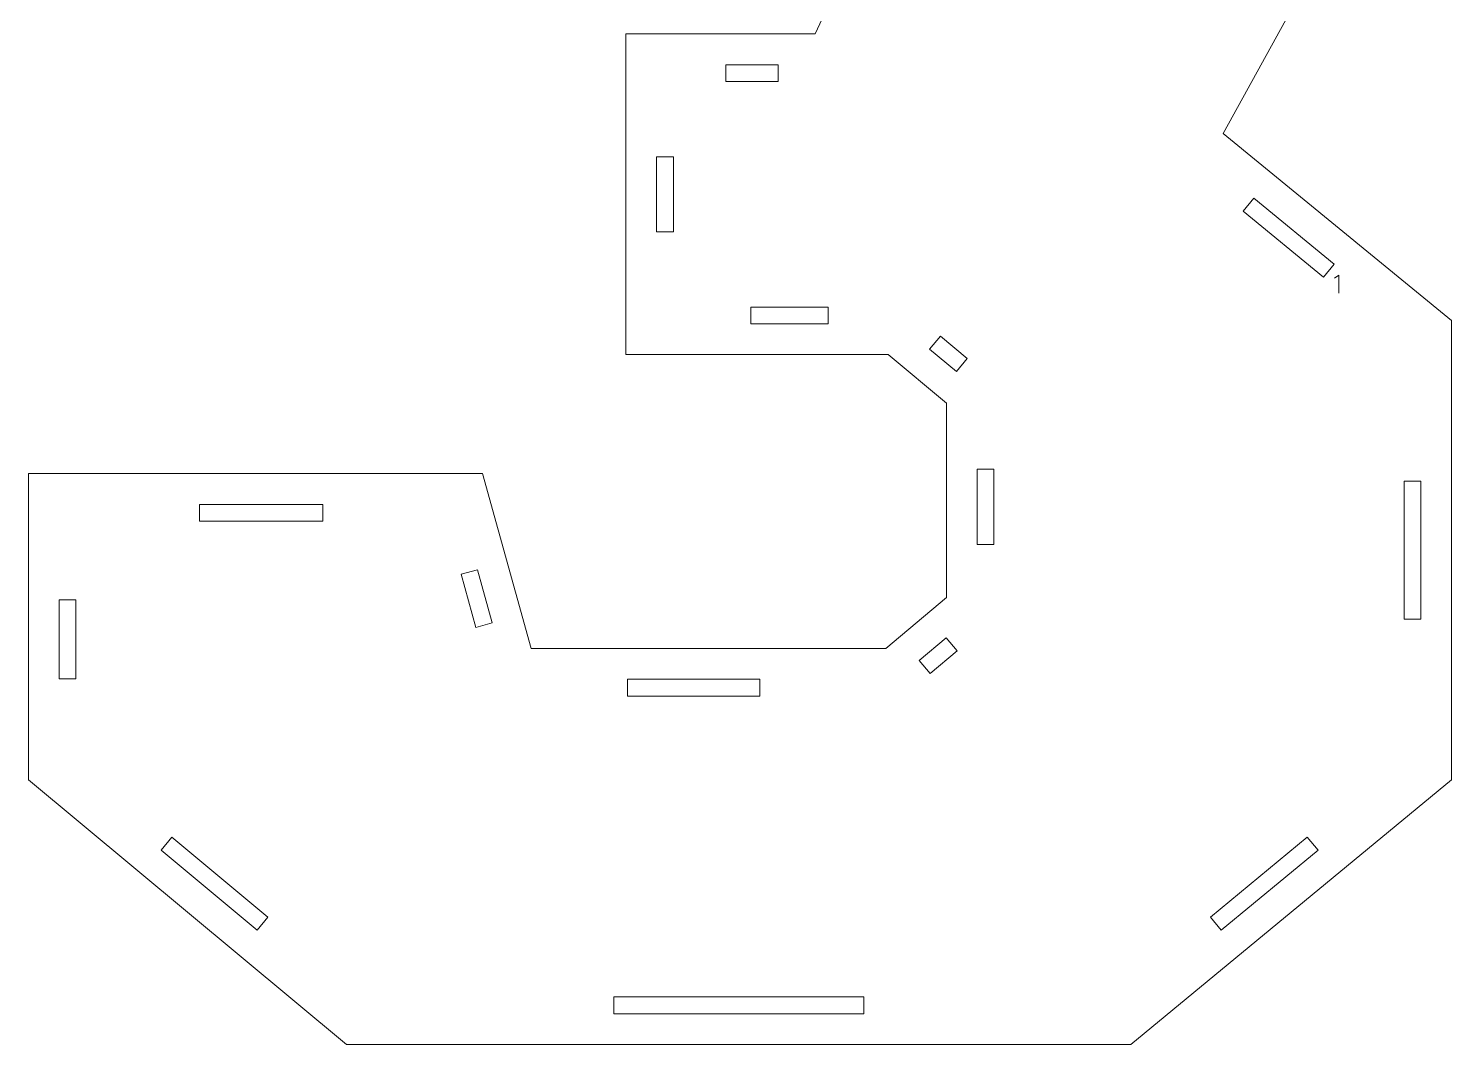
# Model space of a CAD drawing. Header units: centimetres. Extents: x -158 to 228, y -202 to 254.
# Drawn here: x -106.28 to -80.87, y -108.81 to -90.67 of the extents above; entities that cross this region are included whole.
import ezdxf

# ---------------------------------------------------------------- set-up
doc = ezdxf.new("R2010")
doc.units = ezdxf.units.CM
doc.header["$MEASUREMENT"] = 0
doc.layers.add('Capa 1', color=7, linetype='Continuous')

msp = doc.modelspace()

# ---------------------------------------------------------------- hatches: boundary and pattern name
at = {"layer": 'Capa 1', "true_color": 0x3e4095}
h = msp.add_hatch(color=175, dxfattribs=at)
edge = h.paths.add_edge_path()
edge.add_spline(control_points=[(-82.88501, -95.07821), (-82.88501, -95.07821), (-82.96114, -95.13095), (-82.96114, -95.13095), (-82.96114, -95.13095), (-82.88501, -95.07821), (-82.88501, -95.07821), (-82.88501, -95.07821), (-82.88501, -95.39511), (-82.88501, -95.39511), (-82.88501, -95.39511), (-82.88501, -95.07821), (-82.88501, -95.07821)], knot_values=[0, 0, 0, 0, 0.25, 0.25, 0.25, 0.5, 0.5, 0.5, 0.75, 0.75, 0.75, 1, 1, 1, 1], degree=3, periodic=1)

# ---------------------------------------------------------------- linework, layer by layer
at = {"layer": 'Capa 1', "color": 240, "lineweight": 9}
for points, knots in [([(-80.87072, -95.8878), (-80.87072, -95.8878), (-80.87072, -104.08138), (-80.87072, -104.08138), (-80.87072, -104.08138), (-86.59321, -108.80678), (-86.59321, -108.80678), (-86.59321, -108.80678), (-100.596, -108.80678), (-100.596, -108.80678), (-100.596, -108.80678), (-106.27515, -104.08138), (-106.27515, -104.08138), (-106.27515, -104.08138), (-106.27515, -98.61899), (-106.27515, -98.61899), (-106.27515, -98.61899), (-98.16827, -98.61899), (-98.16827, -98.61899), (-98.16827, -98.61899), (-97.30123, -101.74035), (-97.30123, -101.74035), (-97.30123, -101.74035), (-90.97179, -101.74035), (-90.97179, -101.74035), (-90.97179, -101.74035), (-89.88799, -100.82996), (-89.88799, -100.82996), (-89.88799, -100.82996), (-89.88799, -97.36178), (-89.88799, -97.36178), (-89.88799, -97.36178), (-90.92844, -96.49473), (-90.92844, -96.49473), (-90.92844, -96.49473), (-95.61049, -96.49473), (-95.61049, -96.49473), (-95.61049, -96.49473), (-95.61049, -90.77223), (-95.61049, -90.77223), (-95.61049, -90.77223), (-92.22901, -90.77223), (-92.22901, -90.77223), (-92.22901, -90.77223), (-90.1481, -86.30695), (-90.1481, -86.30695), (-90.1481, -86.30695), (-96.43418, -86.30695), (-96.43418, -86.30695), (-96.43418, -86.30695), (-97.30123, -89.47166), (-97.30123, -89.47166), (-97.30123, -89.47166), (-105.4081, -89.47166), (-105.4081, -89.47166), (-105.4081, -89.47166), (-105.4081, -78.85036), (-105.4081, -78.85036), (-105.4081, -78.85036), (-81.17418, -78.85036), (-81.17418, -78.85036), (-81.17418, -78.85036), (-81.17418, -85.70001), (-81.17418, -85.70001), (-81.17418, -85.70001), (-84.94583, -92.54967), (-84.94583, -92.54967), (-84.94583, -92.54967), (-80.87072, -95.8878), (-80.87072, -95.8878)], [0, 0, 0, 0, 0.04347826, 0.04347826, 0.04347826, 0.08695652, 0.08695652, 0.08695652, 0.13043478, 0.13043478, 0.13043478, 0.17391304, 0.17391304, 0.17391304, 0.2173913, 0.2173913, 0.2173913, 0.26086957, 0.26086957, 0.26086957, 0.30434783, 0.30434783, 0.30434783, 0.34782609, 0.34782609, 0.34782609, 0.39130435, 0.39130435, 0.39130435, 0.43478261, 0.43478261, 0.43478261, 0.47826087, 0.47826087, 0.47826087, 0.52173913, 0.52173913, 0.52173913, 0.56521739, 0.56521739, 0.56521739, 0.60869565, 0.60869565, 0.60869565, 0.65217391, 0.65217391, 0.65217391, 0.69565217, 0.69565217, 0.69565217, 0.73913043, 0.73913043, 0.73913043, 0.7826087, 0.7826087, 0.7826087, 0.82608696, 0.82608696, 0.82608696, 0.86956522, 0.86956522, 0.86956522, 0.91304348, 0.91304348, 0.91304348, 0.95652174, 0.95652174, 0.95652174, 1, 1, 1, 1]), ([(-93.82805, -91.62076), (-93.82805, -91.62076), (-92.89413, -91.62076), (-92.89413, -91.62076), (-92.89413, -91.62076), (-92.89413, -91.32076), (-92.89413, -91.32076), (-92.89413, -91.32076), (-93.82805, -91.32076), (-93.82805, -91.32076), (-93.82805, -91.32076), (-93.82805, -91.62076), (-93.82805, -91.62076)], [0, 0, 0, 0, 0.25, 0.25, 0.25, 0.5, 0.5, 0.5, 0.75, 0.75, 0.75, 1, 1, 1, 1]), ([(-94.76196, -94.30439), (-94.76196, -94.30439), (-94.76196, -92.96257), (-94.76196, -92.96257), (-94.76196, -92.96257), (-95.06196, -92.96257), (-95.06196, -92.96257), (-95.06196, -92.96257), (-95.06196, -94.30439), (-95.06196, -94.30439), (-95.06196, -94.30439), (-94.76196, -94.30439), (-94.76196, -94.30439)], [0, 0, 0, 0, 0.25, 0.25, 0.25, 0.5, 0.5, 0.5, 0.75, 0.75, 0.75, 1, 1, 1, 1]), ([(-84.59283, -93.9357), (-84.59283, -93.9357), (-83.15604, -95.11265), (-83.15604, -95.11265), (-83.15604, -95.11265), (-82.96593, -94.88057), (-82.96593, -94.88057), (-82.96593, -94.88057), (-84.40272, -93.70362), (-84.40272, -93.70362), (-84.40272, -93.70362), (-84.59283, -93.9357), (-84.59283, -93.9357)], [0, 0, 0, 0, 0.25, 0.25, 0.25, 0.5, 0.5, 0.5, 0.75, 0.75, 0.75, 1, 1, 1, 1]), ([(-92.00147, -95.6462), (-92.00147, -95.6462), (-93.38172, -95.6462), (-93.38172, -95.6462), (-93.38172, -95.6462), (-93.38172, -95.9462), (-93.38172, -95.9462), (-93.38172, -95.9462), (-92.00147, -95.9462), (-92.00147, -95.9462), (-92.00147, -95.9462), (-92.00147, -95.6462), (-92.00147, -95.6462)], [0, 0, 0, 0, 0.25, 0.25, 0.25, 0.5, 0.5, 0.5, 0.75, 0.75, 0.75, 1, 1, 1, 1]), ([(-89.51754, -96.56595), (-89.51754, -96.56595), (-89.99561, -96.16755), (-89.99561, -96.16755), (-89.99561, -96.16755), (-90.18767, -96.39802), (-90.18767, -96.39802), (-90.18767, -96.39802), (-89.70959, -96.79642), (-89.70959, -96.79642), (-89.70959, -96.79642), (-89.51754, -96.56595), (-89.51754, -96.56595)], [0, 0, 0, 0, 0.25, 0.25, 0.25, 0.5, 0.5, 0.5, 0.75, 0.75, 0.75, 1, 1, 1, 1]), ([(-89.03946, -99.88185), (-89.03946, -99.88185), (-89.03946, -98.53833), (-89.03946, -98.53833), (-89.03946, -98.53833), (-89.33946, -98.53833), (-89.33946, -98.53833), (-89.33946, -98.53833), (-89.33946, -99.88185), (-89.33946, -99.88185), (-89.33946, -99.88185), (-89.03946, -99.88185), (-89.03946, -99.88185)], [0, 0, 0, 0, 0.25, 0.25, 0.25, 0.5, 0.5, 0.5, 0.75, 0.75, 0.75, 1, 1, 1, 1]), ([(-81.71925, -98.75361), (-81.71925, -98.75361), (-81.71925, -101.21762), (-81.71925, -101.21762), (-81.71925, -101.21762), (-81.41925, -101.21762), (-81.41925, -101.21762), (-81.41925, -101.21762), (-81.41925, -98.75361), (-81.41925, -98.75361), (-81.41925, -98.75361), (-81.71925, -98.75361), (-81.71925, -98.75361)], [0, 0, 0, 0, 0.25, 0.25, 0.25, 0.5, 0.5, 0.5, 0.75, 0.75, 0.75, 1, 1, 1, 1]), ([(-103.22216, -99.46752), (-103.22216, -99.46752), (-101.01769, -99.46752), (-101.01769, -99.46752), (-101.01769, -99.46752), (-101.01769, -99.16752), (-101.01769, -99.16752), (-101.01769, -99.16752), (-103.22216, -99.16752), (-103.22216, -99.16752), (-103.22216, -99.16752), (-103.22216, -99.46752), (-103.22216, -99.46752)], [0, 0, 0, 0, 0.25, 0.25, 0.25, 0.5, 0.5, 0.5, 0.75, 0.75, 0.75, 1, 1, 1, 1]), ([(-98.55, -100.41514), (-98.55, -100.41514), (-98.28678, -101.36275), (-98.28678, -101.36275), (-98.28678, -101.36275), (-97.99772, -101.28246), (-97.99772, -101.28246), (-97.99772, -101.28246), (-98.26095, -100.33484), (-98.26095, -100.33484), (-98.26095, -100.33484), (-98.55, -100.41514), (-98.55, -100.41514)], [0, 0, 0, 0, 0.25, 0.25, 0.25, 0.5, 0.5, 0.5, 0.75, 0.75, 0.75, 1, 1, 1, 1]), ([(-105.42662, -102.27821), (-105.42662, -102.27821), (-105.42662, -100.87287), (-105.42662, -100.87287), (-105.42662, -100.87287), (-105.72662, -100.87287), (-105.72662, -100.87287), (-105.72662, -100.87287), (-105.72662, -102.27821), (-105.72662, -102.27821), (-105.72662, -102.27821), (-105.42662, -102.27821), (-105.42662, -102.27821)], [0, 0, 0, 0, 0.25, 0.25, 0.25, 0.5, 0.5, 0.5, 0.75, 0.75, 0.75, 1, 1, 1, 1]), ([(-90.18025, -102.18362), (-90.18025, -102.18362), (-89.6978, -101.77837), (-89.6978, -101.77837), (-89.6978, -101.77837), (-89.89076, -101.54865), (-89.89076, -101.54865), (-89.89076, -101.54865), (-90.37321, -101.95391), (-90.37321, -101.95391), (-90.37321, -101.95391), (-90.18025, -102.18362), (-90.18025, -102.18362)], [0, 0, 0, 0, 0.25, 0.25, 0.25, 0.5, 0.5, 0.5, 0.75, 0.75, 0.75, 1, 1, 1, 1]), ([(-95.58268, -102.58888), (-95.58268, -102.58888), (-93.21917, -102.58888), (-93.21917, -102.58888), (-93.21917, -102.58888), (-93.21917, -102.28888), (-93.21917, -102.28888), (-93.21917, -102.28888), (-95.58268, -102.28888), (-95.58268, -102.28888), (-95.58268, -102.28888), (-95.58268, -102.58888), (-95.58268, -102.58888)], [0, 0, 0, 0, 0.25, 0.25, 0.25, 0.5, 0.5, 0.5, 0.75, 0.75, 0.75, 1, 1, 1, 1]), ([(-102.00164, -106.53335), (-102.00164, -106.53335), (-103.71413, -105.10846), (-103.71413, -105.10846), (-103.71413, -105.10846), (-103.90601, -105.33907), (-103.90601, -105.33907), (-103.90601, -105.33907), (-102.19352, -106.76396), (-102.19352, -106.76396), (-102.19352, -106.76396), (-102.00164, -106.53335), (-102.00164, -106.53335)], [0, 0, 0, 0, 0.25, 0.25, 0.25, 0.5, 0.5, 0.5, 0.75, 0.75, 0.75, 1, 1, 1, 1]), ([(-83.44559, -105.10717), (-83.44559, -105.10717), (-85.17193, -106.53271), (-85.17193, -106.53271), (-85.17193, -106.53271), (-84.98091, -106.76404), (-84.98091, -106.76404), (-84.98091, -106.76404), (-83.25457, -105.3385), (-83.25457, -105.3385), (-83.25457, -105.3385), (-83.44559, -105.10717), (-83.44559, -105.10717)], [0, 0, 0, 0, 0.25, 0.25, 0.25, 0.5, 0.5, 0.5, 0.75, 0.75, 0.75, 1, 1, 1, 1]), ([(-91.3619, -107.95825), (-91.3619, -107.95825), (-95.82552, -107.95825), (-95.82552, -107.95825), (-95.82552, -107.95825), (-95.82552, -108.25825), (-95.82552, -108.25825), (-95.82552, -108.25825), (-91.3619, -108.25825), (-91.3619, -108.25825), (-91.3619, -108.25825), (-91.3619, -107.95825), (-91.3619, -107.95825)], [0, 0, 0, 0, 0.25, 0.25, 0.25, 0.5, 0.5, 0.5, 0.75, 0.75, 0.75, 1, 1, 1, 1])]:
    msp.add_open_spline(points, degree=3, knots=knots, dxfattribs=at)
at = {"layer": 'Capa 1', "color": 114, "lineweight": 18}
msp.add_open_spline([(-82.88501, -95.07821), (-82.88501, -95.07821), (-82.96114, -95.13095), (-82.96114, -95.13095), (-82.96114, -95.13095), (-82.88501, -95.07821), (-82.88501, -95.07821), (-82.88501, -95.07821), (-82.88501, -95.39511), (-82.88501, -95.39511), (-82.88501, -95.39511), (-82.88501, -95.07821), (-82.88501, -95.07821)], degree=3, knots=[0, 0, 0, 0, 0.25, 0.25, 0.25, 0.5, 0.5, 0.5, 0.75, 0.75, 0.75, 1, 1, 1, 1], dxfattribs=at)

doc.saveas('drawing.dxf')
